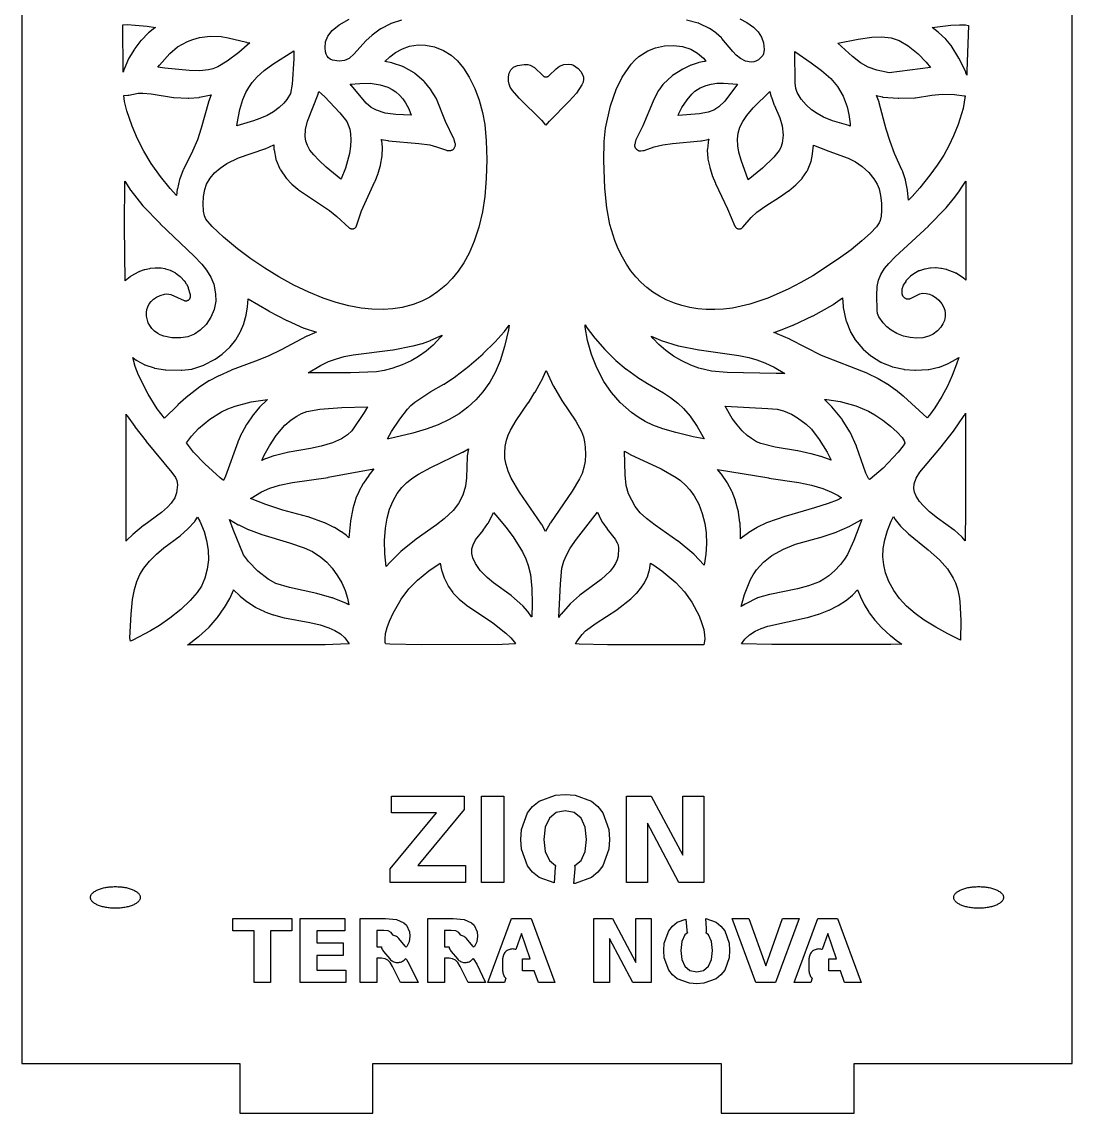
# Model space of a CAD drawing. Header units: millimetres. Extents: x 10 to 410, y 18 to 283.
# Drawn here: x 10 to 73.3, y 21 to 86.8 of the extents above; entities that cross this region are included whole.
import ezdxf

# ---------------------------------------------------------------- set-up
doc = ezdxf.new("R2010")
doc.units = ezdxf.units.MM
doc.layers.add('CUT', color=1, linetype='Continuous')

msp = doc.modelspace()

# ---------------------------------------------------------------- linework, layer by layer
at = {"layer": 'CUT'}
for points in [[(73.268, 144), (60.134, 144), (60.134, 147), (52.134, 147), (52.134, 144), (31.134, 144), (31.134, 147), (23.134, 147), (23.134, 144), (10, 144), (10, 24), (23.134, 24), (23.134, 21), (31.134, 21), (31.134, 24), (52.134, 24), (52.134, 21), (60.134, 21), (60.134, 24), (73.268, 24)], [(18.021, 86.398), (17.634, 86.096), (17.607, 86.072), (17.199, 85.659), (17.176, 85.633), (16.803, 85.146), (16.785, 85.12), (16.451, 84.567), (16.434, 84.534), (16.158, 83.898), (16.147, 83.869), (16.104, 83.728), (16.08, 86.568), (16.362, 86.588), (16.836, 86.566), (17.555, 86.488), (18.043, 86.413), (18.043, 86.413)], [(66.933, 83.784), (66.917, 83.535), (66.867, 83.689), (66.853, 83.724), (66.463, 84.543), (66.448, 84.57), (65.983, 85.324), (65.961, 85.355), (65.666, 85.713), (65.652, 85.73), (65.636, 85.744), (65.224, 86.113), (65.204, 86.129), (64.825, 86.408), (65.952, 86.548), (66.481, 86.586), (66.845, 86.573), (67.017, 86.534)], [(23.562, 85.52), (23.741, 85.491), (23.066, 84.911), (22.37, 84.393), (21.801, 84.052), (21.498, 83.933), (21.241, 83.864), (20.723, 83.807), (20.082, 83.823), (18.605, 83.96), (18.191, 84.029), (18.283, 84.154), (18.908, 84.852), (19.385, 85.254), (19.981, 85.581), (20.296, 85.699), (20.7, 85.805), (21.341, 85.886), (21.998, 85.867), (22.435, 85.796), (23.54, 85.525)], [(61.196, 85.835), (61.796, 85.853), (62.36, 85.786), (62.839, 85.631), (63.383, 85.312), (63.988, 84.826), (64.476, 84.334), (64.728, 84.009), (62.254, 83.68), (61.495, 83.845), (60.971, 84.027), (60.521, 84.292), (60.046, 84.673), (59.15, 85.472), (60.378, 85.723)], [(31.599, 78.097), (31.606, 78.126), (31.708, 78.679), (31.712, 78.72), (31.729, 79.155), (31.729, 79.179), (31.727, 79.203), (31.675, 79.588), (31.671, 79.613), (31.664, 79.638), (31.651, 79.677), (31.667, 79.673), (32.052, 79.602), (32.078, 79.598), (33.919, 79.43), (34.57, 79.339), (34.986, 79.235), (35.572, 79.02), (35.599, 79.011), (35.627, 79.006), (35.655, 79.003), (35.684, 79.003), (35.818, 79.01), (35.846, 79.013), (35.874, 79.019), (35.901, 79.028), (35.927, 79.039), (35.952, 79.053), (35.975, 79.069), (35.996, 79.088), (36.016, 79.108), (36.033, 79.131), (36.048, 79.155), (36.084, 79.22), (36.096, 79.244), (36.105, 79.268), (36.112, 79.294), (36.117, 79.32), (36.119, 79.346), (36.118, 79.372), (36.116, 79.398), (36.111, 79.424), (36.051, 79.658), (36.042, 79.687), (36.03, 79.714), (35.517, 80.747), (34.974, 82.112), (34.965, 82.133), (34.954, 82.153), (34.646, 82.665), (34.635, 82.683), (34.622, 82.699), (34.25, 83.15), (34.234, 83.168), (34.217, 83.184), (33.67, 83.652), (33.648, 83.669), (33.625, 83.684), (32.998, 84.038), (32.975, 84.049), (32.95, 84.059), (32.325, 84.272), (32.288, 84.282), (31.856, 84.366), (32.166, 84.64), (32.518, 84.907), (32.937, 85.14), (33.361, 85.291), (33.865, 85.371), (34.314, 85.357), (34.851, 85.244), (35.391, 85.032), (35.871, 84.741), (36.25, 84.405), (36.603, 83.975), (36.944, 83.431), (37.289, 82.74), (37.556, 82.043), (37.756, 81.304), (37.886, 80.567), (37.978, 79.587), (38.008, 78.463), (37.977, 77.315), (37.883, 76.243), (37.741, 75.32), (37.527, 74.393), (37.253, 73.542), (36.947, 72.827), (36.623, 72.23), (36.293, 71.738), (35.929, 71.291), (35.531, 70.891), (35.047, 70.484), (34.582, 70.168), (34.102, 69.921), (33.566, 69.722), (32.914, 69.55), (32.35, 69.458), (31.759, 69.419), (31.076, 69.436), (30.432, 69.507), (29.696, 69.644), (28.935, 69.845), (28.154, 70.106), (27.279, 70.462), (26.386, 70.89), (25.477, 71.389), (24.635, 71.907), (23.787, 72.484), (22.99, 73.082), (22.153, 73.782), (21.466, 74.423), (21.081, 74.87), (21.004, 75.063), (20.947, 75.358), (20.92, 75.792), (20.943, 76.244), (21.015, 76.655), (21.133, 76.979), (21.339, 77.329), (21.607, 77.652), (21.94, 77.949), (22.339, 78.218), (23.042, 78.562), (24.64, 79.107), (24.661, 79.115), (25.181, 79.34), (25.186, 79.1), (25.187, 79.076), (25.191, 79.051), (25.302, 78.486), (25.309, 78.457), (25.32, 78.429), (25.549, 77.897), (25.561, 77.872), (25.576, 77.848), (25.926, 77.346), (25.938, 77.329), (25.952, 77.314), (26.253, 76.994), (26.273, 76.975), (26.629, 76.666), (26.657, 76.645), (28.53, 75.386), (28.977, 75.028), (29.713, 74.354), (29.735, 74.336), (29.758, 74.321), (29.783, 74.307), (29.808, 74.297), (29.835, 74.289), (29.863, 74.283), (29.89, 74.281), (29.918, 74.281), (29.946, 74.284), (29.973, 74.29), (30, 74.298), (30.026, 74.309), (30.05, 74.322), (30.073, 74.338), (30.094, 74.357), (30.114, 74.377), (30.131, 74.399), (30.146, 74.422), (30.159, 74.447), (30.169, 74.473), (30.461, 75.366), (31.27, 77.132), (31.277, 77.149), (31.459, 77.627), (31.466, 77.647)], [(26.38, 85.014), (26.381, 84.536), (26.276, 83.009), (26.179, 82.45), (25.966, 82.074), (25.78, 81.852), (25.496, 81.588), (25.159, 81.343), (24.774, 81.12), (24.344, 80.925), (23.956, 80.786), (22.954, 80.49), (22.964, 80.63), (23.139, 81.476), (23.319, 82.083), (23.491, 82.491), (23.668, 82.809), (23.878, 83.107), (24.176, 83.442), (24.598, 83.823), (25.119, 84.212)], [(49.157, 83.487), (48.652, 83.031), (48.631, 83.01), (48.613, 82.987), (48.368, 82.647), (48.357, 82.63), (48.347, 82.612), (48.033, 82.004), (48.023, 81.982), (47.404, 80.491), (46.991, 79.653), (46.979, 79.625), (46.97, 79.595), (46.917, 79.373), (46.912, 79.346), (46.91, 79.319), (46.91, 79.292), (46.913, 79.265), (46.918, 79.238), (46.926, 79.213), (46.937, 79.188), (46.949, 79.164), (46.964, 79.141), (46.981, 79.12), (47.001, 79.101), (47.021, 79.084), (47.081, 79.039), (47.103, 79.024), (47.126, 79.011), (47.15, 79.001), (47.175, 78.993), (47.201, 78.987), (47.227, 78.983), (47.253, 78.982), (47.279, 78.984), (47.414, 78.999), (47.446, 79.004), (47.477, 79.013), (48.083, 79.226), (48.605, 79.347), (49.188, 79.428), (50.907, 79.595), (50.932, 79.598), (51.334, 79.673), (51.361, 79.68), (51.38, 79.686), (51.339, 79.523), (51.334, 79.503), (51.332, 79.482), (51.292, 79.079), (51.291, 79.055), (51.291, 79.032), (51.326, 78.524), (51.331, 78.486), (51.433, 78), (51.44, 77.974), (51.579, 77.527), (51.586, 77.507), (51.774, 77.031), (51.781, 77.013), (52.507, 75.487), (52.956, 74.449), (52.967, 74.425), (52.982, 74.402), (52.998, 74.381), (53.016, 74.361), (53.037, 74.343), (53.058, 74.327), (53.082, 74.313), (53.106, 74.301), (53.132, 74.292), (53.158, 74.286), (53.185, 74.282), (53.212, 74.28), (53.239, 74.282), (53.266, 74.286), (53.292, 74.292), (53.318, 74.301), (53.342, 74.312), (53.365, 74.326), (53.387, 74.342), (53.408, 74.36), (53.426, 74.38), (53.928, 74.972), (54.276, 75.287), (54.808, 75.68), (55.633, 76.193), (55.644, 76.2), (56.175, 76.567), (56.194, 76.581), (56.621, 76.933), (56.646, 76.955), (56.98, 77.303), (56.995, 77.321), (57.008, 77.339), (57.289, 77.749), (57.304, 77.774), (57.317, 77.801), (57.522, 78.3), (57.531, 78.324), (57.537, 78.348), (57.63, 78.781), (57.634, 78.811), (57.689, 79.332), (58.608, 78.961), (58.619, 78.957), (59.77, 78.545), (60.207, 78.33), (60.627, 78.037), (61.011, 77.685), (61.328, 77.302), (61.526, 76.973), (61.633, 76.701), (61.728, 76.296), (61.78, 75.842), (61.788, 75.388), (61.76, 75.052), (61.704, 74.785), (61.642, 74.639), (61.483, 74.414), (61.118, 74.022), (60.6, 73.553), (59.948, 73.027), (59.199, 72.476), (57.644, 71.456), (56.929, 71.043), (56.159, 70.642), (54.941, 70.106), (53.851, 69.743), (52.801, 69.515), (52.263, 69.449), (51.734, 69.42), (51.217, 69.427), (50.715, 69.469), (50.228, 69.546), (49.758, 69.657), (49.307, 69.801), (48.811, 70.007), (48.401, 70.221), (48.011, 70.467), (47.643, 70.745), (47.299, 71.053), (46.978, 71.392), (46.682, 71.762), (46.413, 72.161), (46.179, 72.575), (45.926, 73.084), (45.715, 73.592), (45.423, 74.55), (45.238, 75.557), (45.124, 76.738), (45.063, 78.408), (45.072, 79.553), (45.16, 80.343), (45.468, 81.707), (45.792, 82.679), (46.165, 83.432), (46.704, 84.217), (46.923, 84.453), (47.161, 84.661), (47.707, 85.005), (48.168, 85.192), (48.714, 85.315), (49.261, 85.341), (49.794, 85.27), (50.295, 85.103), (50.697, 84.874), (51.053, 84.567), (51.2, 84.381), (51.15, 84.378), (51.116, 84.373), (50.784, 84.307), (50.748, 84.297), (50.319, 84.15), (50.29, 84.138), (49.849, 83.929), (49.819, 83.912), (49.195, 83.515), (49.175, 83.502)], [(58.296, 81.02), (57.906, 81.227), (57.571, 81.454), (57.236, 81.753), (56.953, 82.095), (56.696, 82.507), (56.618, 82.735), (56.577, 83.077), (56.562, 84.973), (57.556, 84.297), (58.177, 83.835), (58.724, 83.344), (59.14, 82.856), (59.476, 82.284), (59.712, 81.635), (59.818, 81.169), (59.9, 80.618), (59.903, 80.481), (59.806, 80.503), (58.832, 80.802)], [(41.572, 80.541), (41.337, 80.809), (41.324, 80.823), (39.967, 82.162), (39.549, 82.628), (39.421, 82.828), (39.354, 83), (39.324, 83.189), (39.319, 83.44), (39.355, 83.661), (39.459, 83.875), (39.618, 84.031), (39.848, 84.137), (40.254, 84.192), (40.476, 84.181), (40.624, 84.147), (40.874, 83.997), (41.374, 83.519), (41.394, 83.502), (41.416, 83.486), (41.439, 83.473), (41.464, 83.462), (41.489, 83.453), (41.515, 83.447), (41.541, 83.443), (41.568, 83.442), (41.595, 83.443), (41.621, 83.447), (41.647, 83.453), (41.673, 83.462), (41.697, 83.473), (41.72, 83.487), (41.742, 83.503), (41.762, 83.52), (42.191, 83.935), (42.39, 84.078), (42.647, 84.184), (42.904, 84.214), (43.101, 84.186), (43.228, 84.14), (43.513, 83.943), (43.675, 83.756), (43.78, 83.583), (43.83, 83.423), (43.837, 83.306), (43.803, 83.122), (43.738, 82.964), (43.404, 82.466), (42.976, 81.987), (41.76, 80.761), (41.745, 80.745)], [(33.309, 81.512), (33.459, 81.138), (32.52, 81.167), (31.881, 81.264), (31.361, 81.43), (31.048, 81.597), (30.734, 81.848), (29.851, 82.917), (29.842, 82.928), (29.772, 83.004), (30.354, 83.052), (30.979, 83.055), (31.588, 82.971), (32.052, 82.819), (32.302, 82.691), (32.534, 82.533), (32.746, 82.344), (32.94, 82.123), (33.117, 81.868)], [(50.826, 81.209), (49.536, 81.122), (49.56, 81.19), (49.765, 81.591), (50.075, 82.065), (50.35, 82.402), (50.548, 82.585), (50.862, 82.779), (51.214, 82.928), (51.523, 83.009), (51.868, 83.054), (52.256, 83.064), (53.113, 82.997), (52.337, 81.987), (51.991, 81.646), (51.689, 81.442), (51.333, 81.31)], [(19.371, 76.699), (19.365, 76.666), (19.321, 76.286), (18.94, 76.711), (18.348, 77.441), (17.789, 78.229), (17.344, 78.96), (16.962, 79.705), (16.638, 80.469), (16.329, 81.386), (16.194, 81.967), (16.154, 82.323), (16.156, 82.323), (16.387, 82.33), (16.412, 82.332), (16.437, 82.336), (17.016, 82.459), (17.297, 82.468), (17.786, 82.416), (19.131, 82.203), (19.158, 82.2), (20.012, 82.151), (20.053, 82.151), (20.677, 82.208), (20.706, 82.212), (21.409, 82.35), (21.248, 81.944), (21.239, 81.915), (20.809, 80.345), (20.574, 79.651), (20.284, 78.962), (19.738, 77.861), (19.728, 77.838), (19.517, 77.297), (19.505, 77.26)], [(29.206, 77.281), (28.339, 78.005), (27.886, 78.418), (27.583, 78.736), (27.355, 79.029), (27.198, 79.304), (27.102, 79.573), (27.061, 79.849), (27.087, 80.276), (27.212, 80.78), (27.841, 82.401), (27.848, 82.422), (27.888, 82.553), (28.229, 82.25), (29.157, 81.28), (29.567, 80.749), (29.665, 80.547), (29.748, 80.293), (29.802, 80.018), (29.827, 79.653), (29.806, 79.257), (29.74, 78.832), (29.488, 77.951), (29.237, 77.304), (29.221, 77.272)], [(53.324, 78.425), (53.194, 78.914), (53.132, 79.288), (53.114, 79.687), (53.156, 80.054), (53.259, 80.406), (53.428, 80.759), (53.67, 81.124), (54.044, 81.57), (55.056, 82.556), (55.057, 82.549), (55.143, 82.234), (55.151, 82.21), (55.326, 81.738), (55.333, 81.721), (55.667, 80.968), (55.806, 80.497), (55.863, 79.922), (55.8, 79.453), (55.711, 79.187), (55.616, 78.996), (55.302, 78.603), (54.62, 77.949), (53.75, 77.238)], [(66.765, 82.298), (66.793, 82.295), (66.82, 82.295), (66.698, 81.545), (66.393, 80.563), (66.122, 79.886), (65.842, 79.297), (65.528, 78.727), (65.139, 78.113), (64.703, 77.515), (64.087, 76.755), (63.628, 76.233), (63.408, 76.007), (63.356, 76.595), (63.352, 76.625), (63.235, 77.209), (63.225, 77.245), (63.04, 77.783), (63.031, 77.806), (62.576, 78.824), (62.297, 79.555), (62.063, 80.291), (61.648, 81.876), (61.637, 81.909), (61.473, 82.319), (61.817, 82.235), (61.838, 82.231), (61.86, 82.228), (62.793, 82.151), (62.824, 82.15), (63.8, 82.176), (63.839, 82.18), (64.824, 82.346), (65.438, 82.397), (66.19, 82.388)], [(17.402, 71.82), (17.369, 71.811), (17.084, 71.71), (17.063, 71.701), (17.043, 71.691), (16.566, 71.429), (16.545, 71.416), (16.526, 71.401), (16.218, 71.154), (16.184, 74.428), (16.206, 77.154), (16.539, 76.62), (16.558, 76.593), (17.295, 75.676), (17.311, 75.657), (18.326, 74.598), (18.334, 74.589), (20.373, 72.64), (20.834, 72.15), (21.128, 71.788), (21.389, 71.38), (21.562, 70.951), (21.672, 70.37), (21.677, 69.931), (21.579, 69.432), (21.382, 68.957), (21.1, 68.53), (20.747, 68.174), (20.398, 67.941), (20.003, 67.787), (19.584, 67.72), (19.044, 67.724), (18.549, 67.815), (18.336, 67.895), (18.188, 67.98), (17.992, 68.126), (17.832, 68.286), (17.705, 68.457), (17.614, 68.627), (17.509, 69.016), (17.506, 69.242), (17.536, 69.419), (17.594, 69.593), (17.68, 69.757), (17.796, 69.909), (17.941, 70.046), (18.117, 70.166), (18.328, 70.266), (18.603, 70.355), (18.726, 70.373), (18.976, 70.322), (19.77, 69.972), (19.796, 69.963), (19.822, 69.955), (19.849, 69.951), (19.877, 69.949), (19.904, 69.949), (19.931, 69.953), (19.958, 69.959), (19.984, 69.968), (20.009, 69.979), (20.033, 69.992), (20.055, 70.008), (20.076, 70.026), (20.095, 70.046), (20.112, 70.067), (20.127, 70.09), (20.139, 70.115), (20.149, 70.14), (20.156, 70.167), (20.161, 70.194), (20.163, 70.221), (20.162, 70.249), (20.159, 70.276), (20.153, 70.303), (20.048, 70.686), (20.041, 70.708), (20.033, 70.728), (19.951, 70.909), (19.941, 70.93), (19.928, 70.95), (19.812, 71.123), (19.798, 71.142), (19.783, 71.159), (19.581, 71.371), (19.565, 71.387), (19.547, 71.402), (19.305, 71.584), (19.286, 71.597), (19.267, 71.608), (18.996, 71.751), (18.974, 71.761), (18.952, 71.769), (18.664, 71.863), (18.642, 71.869), (18.619, 71.873), (18.397, 71.907), (18.363, 71.91), (18.061, 71.919), (18.026, 71.918), (17.728, 71.89), (17.694, 71.885)], [(66.499, 76.597), (66.511, 76.615), (66.855, 77.158), (66.857, 71.196), (66.765, 71.284), (66.746, 71.3), (66.725, 71.315), (66.274, 71.608), (66.249, 71.623), (66.222, 71.635), (65.732, 71.824), (65.71, 71.832), (65.687, 71.837), (65.395, 71.897), (65.362, 71.902), (65.066, 71.926), (65.031, 71.926), (64.734, 71.913), (64.699, 71.91), (64.405, 71.859), (64.37, 71.851), (64.081, 71.762), (64.061, 71.755), (64.041, 71.746), (63.831, 71.644), (63.809, 71.632), (63.788, 71.618), (63.528, 71.428), (63.508, 71.412), (63.49, 71.395), (63.274, 71.168), (63.255, 71.146), (63.239, 71.122), (63.091, 70.885), (63.079, 70.863), (63.069, 70.841), (63.061, 70.818), (63.01, 70.648), (63.004, 70.622), (63, 70.596), (62.999, 70.569), (63, 70.542), (63.016, 70.37), (63.019, 70.343), (63.026, 70.316), (63.035, 70.29), (63.047, 70.266), (63.061, 70.242), (63.077, 70.22), (63.096, 70.199), (63.116, 70.18), (63.178, 70.129), (63.2, 70.113), (63.223, 70.099), (63.248, 70.087), (63.274, 70.077), (63.301, 70.071), (63.328, 70.066), (63.356, 70.065), (63.404, 70.065), (63.431, 70.066), (63.456, 70.07), (63.482, 70.076), (63.507, 70.084), (63.531, 70.095), (64.092, 70.377), (64.249, 70.408), (64.481, 70.398), (64.666, 70.351), (64.852, 70.27), (65.081, 70.123), (65.24, 69.981), (65.415, 69.768), (65.519, 69.586), (65.59, 69.395), (65.626, 69.199), (65.621, 69), (65.571, 68.771), (65.484, 68.553), (65.365, 68.361), (65.16, 68.14), (64.892, 67.947), (64.625, 67.817), (64.276, 67.726), (63.897, 67.698), (63.5, 67.732), (63.101, 67.827), (62.716, 67.977), (62.359, 68.181), (62.099, 68.384), (61.875, 68.618), (61.614, 68.992), (61.543, 69.181), (61.512, 69.379), (61.494, 70.267), (61.524, 70.804), (61.598, 71.188), (61.736, 71.534), (61.967, 71.895), (62.216, 72.196), (62.613, 72.607), (64.604, 74.456), (64.615, 74.466), (65.659, 75.541), (65.672, 75.556), (66.107, 76.073), (66.118, 76.086)], [(22.513, 67.135), (22.528, 67.15), (22.542, 67.166), (22.889, 67.604), (22.911, 67.638), (23.157, 68.061), (23.173, 68.095), (23.363, 68.554), (23.375, 68.588), (23.508, 69.082), (23.515, 69.113), (23.584, 69.563), (23.586, 69.581), (23.629, 70.077), (24.869, 69.34), (24.881, 69.333), (25.963, 68.763), (25.98, 68.756), (26.99, 68.305), (27.014, 68.296), (27.741, 68.051), (27.677, 68.032), (27.65, 68.022), (27.183, 67.824), (27.16, 67.813), (25.621, 66.995), (24.829, 66.619), (24.074, 66.306), (22.613, 65.76), (22.598, 65.753), (21.887, 65.438), (21.873, 65.431), (21.291, 65.134), (21.264, 65.118), (20.64, 64.704), (20.621, 64.69), (19.897, 64.118), (19.884, 64.108), (19.4, 63.677), (19.39, 63.667), (18.588, 62.879), (18.148, 63.435), (17.608, 64.322), (17.037, 65.478), (16.832, 65.992), (16.686, 66.532), (16.89, 66.378), (16.907, 66.365), (16.925, 66.354), (17.374, 66.111), (17.395, 66.101), (17.417, 66.092), (17.971, 65.902), (17.993, 65.895), (18.016, 65.891), (18.633, 65.788), (18.673, 65.785), (19.592, 65.767), (19.629, 65.769), (20.247, 65.839), (20.277, 65.844), (20.306, 65.852), (20.954, 66.073), (20.991, 66.089), (21.615, 66.41), (21.648, 66.429), (22.068, 66.724), (22.097, 66.748)], [(59.472, 69.552), (59.644, 68.787), (59.655, 68.748), (59.91, 68.084), (59.919, 68.064), (59.929, 68.044), (60.17, 67.629), (60.184, 67.608), (60.2, 67.588), (60.652, 67.059), (60.666, 67.043), (60.682, 67.029), (61.139, 66.636), (61.156, 66.623), (61.175, 66.611), (61.745, 66.259), (61.765, 66.248), (61.786, 66.238), (62.409, 65.985), (62.43, 65.977), (62.452, 65.971), (63.12, 65.821), (63.141, 65.817), (63.162, 65.815), (63.788, 65.77), (63.823, 65.769), (64.601, 65.812), (64.623, 65.814), (64.644, 65.818), (65.235, 65.943), (65.258, 65.949), (65.28, 65.956), (65.759, 66.145), (65.795, 66.162), (66.272, 66.434), (66.292, 66.446), (66.432, 66.543), (66.309, 66.137), (66.043, 65.446), (65.749, 64.804), (65.418, 64.184), (64.996, 63.501), (64.682, 63.065), (64.524, 62.895), (63.099, 64.194), (63.086, 64.205), (62.617, 64.583), (62.603, 64.594), (62.14, 64.921), (62.122, 64.933), (61.583, 65.255), (61.563, 65.266), (60.973, 65.558), (60.951, 65.567), (58.162, 66.663), (56.281, 67.625), (56.265, 67.632), (55.495, 67.969), (55.479, 67.975), (55.298, 68.041), (55.69, 68.176), (55.701, 68.18), (56.449, 68.475), (56.465, 68.482), (57.653, 69.036), (57.673, 69.046), (58.845, 69.708), (58.867, 69.721), (59.443, 70.119), (59.465, 69.602), (59.467, 69.577)], [(34.356, 62.206), (33.561, 61.968), (32.116, 61.639), (32.03, 61.625), (32.274, 62.067), (32.77, 62.816), (33.225, 63.41), (33.432, 63.634), (33.682, 63.843), (34.641, 64.48), (35.426, 64.924), (35.444, 64.935), (36.129, 65.393), (36.144, 65.404), (36.932, 66.012), (36.945, 66.023), (37.785, 66.756), (37.797, 66.767), (38.501, 67.459), (38.514, 67.472), (39.051, 68.077), (39.065, 68.095), (39.35, 68.473), (39.312, 68.21), (39.079, 67.197), (38.81, 66.34), (38.506, 65.633), (38.181, 65.044), (37.77, 64.455), (37.345, 63.973), (36.868, 63.536), (36.334, 63.143), (35.739, 62.792), (35.081, 62.48)], [(45.519, 64.415), (45.054, 65.095), (44.626, 65.911), (44.309, 66.717), (44.074, 67.562), (43.937, 68.357), (43.925, 68.495), (43.99, 68.399), (43.998, 68.388), (44.519, 67.701), (44.531, 67.686), (45.125, 67.006), (45.14, 66.99), (45.77, 66.372), (45.786, 66.357), (46.404, 65.838), (46.419, 65.826), (47.083, 65.345), (47.097, 65.335), (47.68, 64.966), (47.691, 64.959), (48.656, 64.408), (49.081, 64.128), (49.512, 63.787), (49.85, 63.465), (50.252, 62.994), (50.677, 62.376), (51.099, 61.625), (50.437, 61.759), (49.395, 62.008), (48.615, 62.231), (48.011, 62.463), (47.548, 62.683), (47.126, 62.93), (46.725, 63.217), (46.044, 63.818)], [(34.776, 67.282), (34.356, 66.916), (33.894, 66.591), (33.454, 66.341), (32.901, 66.089), (32.294, 65.872), (31.817, 65.742), (31.365, 65.671), (29.804, 65.609), (27.245, 65.619), (27.995, 66.059), (28.468, 66.283), (28.957, 66.461), (29.426, 66.587), (29.963, 66.692), (32.352, 67), (32.368, 67.002), (33.555, 67.226), (33.578, 67.231), (34.108, 67.378), (34.127, 67.384), (34.621, 67.559), (34.644, 67.568), (35.31, 67.87), (35.239, 67.778)], [(50.787, 65.899), (50.297, 66.076), (49.758, 66.324), (49.252, 66.617), (48.785, 66.95), (48.361, 67.32), (48.032, 67.671), (47.917, 67.82), (48.472, 67.568), (48.504, 67.556), (49.528, 67.239), (49.556, 67.232), (50.775, 66.99), (50.792, 66.987), (53.188, 66.66), (53.795, 66.532), (54.266, 66.399), (54.764, 66.216), (55.308, 65.959), (55.953, 65.569), (55.431, 65.564), (52.488, 65.638), (51.546, 65.71)], [(43.744, 59.546), (43.594, 59.217), (43.145, 58.472), (41.836, 56.567), (41.824, 56.547), (41.536, 56.045), (41.315, 56.467), (41.298, 56.495), (39.977, 58.426), (39.479, 59.272), (39.291, 59.693), (39.166, 60.081), (39.1, 60.444), (39.086, 60.796), (39.122, 61.174), (39.195, 61.546), (39.292, 61.845), (39.434, 62.158), (39.77, 62.727), (40.508, 63.796), (40.515, 63.806), (40.911, 64.437), (40.919, 64.45), (41.286, 65.111), (41.295, 65.129), (41.579, 65.74), (42.014, 64.824), (42.025, 64.803), (42.525, 63.948), (42.534, 63.933), (43.374, 62.689), (43.709, 62.069), (43.827, 61.755), (43.901, 61.447), (43.94, 61.124), (43.949, 60.693), (43.924, 60.278), (43.86, 59.909)], [(24.316, 63.539), (23.945, 63.096), (23.928, 63.074), (23.55, 62.519), (23.537, 62.497), (23.243, 61.964), (23.233, 61.944), (23.014, 61.454), (23.005, 61.433), (22.276, 59.378), (22.151, 59.13), (21.938, 59.288), (21.02, 60.118), (20.343, 60.831), (19.913, 61.383), (20.21, 61.803), (20.647, 62.256), (21.329, 62.816), (22.032, 63.263), (22.401, 63.435), (22.841, 63.597), (23.813, 63.861), (24.653, 63.99), (24.788, 63.993), (24.751, 63.962), (24.733, 63.947), (24.335, 63.56)], [(63.023, 61.71), (63.147, 61.519), (63.193, 61.396), (63.186, 61.366), (63.095, 61.217), (62.787, 60.825), (61.875, 59.87), (61.106, 59.203), (61.059, 59.175), (60.996, 59.242), (60.836, 59.557), (60.282, 61.162), (60.273, 61.185), (59.897, 62.025), (59.88, 62.057), (59.422, 62.804), (59.399, 62.837), (58.801, 63.557), (58.78, 63.58), (58.345, 63.997), (58.484, 63.996), (59.299, 63.876), (60.239, 63.619), (60.998, 63.303), (61.378, 63.084), (61.861, 62.754), (62.33, 62.387), (62.734, 62.024)], [(29.621, 61.866), (29.261, 61.631), (28.723, 61.393), (28.036, 61.187), (27.393, 61.048), (26.097, 60.826), (26.079, 60.822), (25.197, 60.609), (25.171, 60.602), (24.683, 60.433), (24.658, 60.423), (24.454, 60.33), (24.604, 60.651), (24.923, 61.219), (25.328, 61.834), (25.839, 62.449), (26.222, 62.776), (26.559, 63.007), (26.854, 63.157), (27.177, 63.273), (27.95, 63.425), (29.27, 63.523), (30.818, 63.562), (30.615, 63.222), (29.872, 62.117)], [(58.502, 60.834), (58.745, 60.351), (58.144, 60.562), (58.126, 60.568), (57.547, 60.727), (57.532, 60.731), (56.741, 60.901), (56.73, 60.903), (55.386, 61.136), (54.52, 61.35), (54.25, 61.461), (53.944, 61.643), (53.691, 61.836), (53.386, 62.123), (53.088, 62.466), (52.797, 62.862), (52.356, 63.591), (54.941, 63.469), (55.491, 63.411), (55.885, 63.322), (56.355, 63.118), (56.727, 62.901), (57.249, 62.517), (57.575, 62.206), (58.031, 61.594)], [(63.873, 59.256), (64.096, 59.63), (65.292, 61.04), (65.3, 61.049), (66.111, 62.09), (66.121, 62.103), (66.772, 63.045), (66.784, 63.064), (66.852, 63.181), (66.852, 57.357), (66.832, 55.487), (66.649, 55.7), (66.621, 55.727), (66.174, 56.121), (66.152, 56.138), (65.156, 56.855), (64.678, 57.234), (64.303, 57.587), (64.063, 57.865), (63.868, 58.172), (63.774, 58.412), (63.736, 58.641), (63.757, 58.915)], [(17.489, 61.475), (19.041, 59.601), (19.251, 59.308), (19.346, 59.119), (19.372, 58.862), (19.326, 58.385), (19.21, 58.073), (18.995, 57.749), (18.774, 57.508), (18.415, 57.19), (17.351, 56.412), (17.338, 56.403), (16.687, 55.868), (16.671, 55.853), (16.331, 55.526), (16.311, 55.505), (16.278, 55.465), (16.28, 63.116), (16.33, 63.035), (16.34, 63.021), (16.797, 62.371), (16.805, 62.361), (17.483, 61.482)], [(32.186, 54.209), (31.955, 53.947), (31.869, 54.711), (31.848, 55.511), (31.897, 56.246), (31.997, 56.849), (32.152, 57.397), (32.358, 57.891), (32.616, 58.332), (32.898, 58.695), (33.176, 58.982), (33.5, 59.249), (33.892, 59.511), (34.63, 59.911), (36.541, 60.822), (36.559, 60.831), (36.896, 61.022), (36.83, 60.61), (36.826, 60.575), (36.781, 59.282), (36.725, 58.783), (36.572, 58.234), (36.313, 57.737), (35.972, 57.306), (35.446, 56.812), (34.979, 56.451), (33.758, 55.592), (33.744, 55.582), (32.833, 54.849), (32.812, 54.83), (32.199, 54.224)], [(46.648, 60.697), (48.511, 59.82), (49.41, 59.305), (49.679, 59.115), (49.995, 58.829), (50.238, 58.555), (50.492, 58.2), (50.77, 57.691), (50.986, 57.135), (51.138, 56.535), (51.216, 55.975), (51.239, 55.315), (51.196, 54.687), (51.102, 54.014), (51.094, 54.026), (51.08, 54.042), (50.496, 54.664), (50.47, 54.689), (49.54, 55.457), (49.522, 55.47), (48.153, 56.426), (47.619, 56.831), (47.248, 57.176), (46.945, 57.562), (46.546, 58.314), (46.397, 58.817), (46.337, 59.468), (46.303, 60.892), (46.629, 60.707)], [(28.25, 56.563), (28.225, 56.573), (27.254, 56.93), (27.229, 56.938), (25.713, 57.341), (24.688, 57.672), (23.776, 58.037), (23.811, 58.063), (24.444, 58.43), (24.935, 58.652), (25.52, 58.839), (26.306, 59.005), (28.448, 59.312), (28.459, 59.314), (31.202, 59.826), (30.904, 59.443), (30.893, 59.427), (30.582, 58.962), (30.57, 58.942), (30.304, 58.463), (30.293, 58.44), (30.128, 58.063), (30.116, 58.028), (29.944, 57.434), (29.938, 57.411), (29.796, 56.697), (29.792, 56.67), (29.692, 55.674), (29.574, 55.783), (29.552, 55.802), (29.263, 56.02), (29.239, 56.036), (28.828, 56.283), (28.805, 56.296)], [(52.126, 59.529), (51.905, 59.781), (54.994, 59.273), (54.998, 59.272), (56.804, 59), (57.576, 58.839), (58.258, 58.636), (58.78, 58.424), (59.166, 58.216), (59.381, 58.073), (59.112, 57.941), (58.572, 57.734), (57.748, 57.47), (56.034, 56.981), (56.018, 56.976), (54.856, 56.568), (54.824, 56.554), (54.318, 56.302), (54.298, 56.291), (53.787, 55.982), (53.769, 55.97), (53.469, 55.754), (53.453, 55.742), (53.298, 55.612), (53.296, 55.98), (53.295, 55.996), (53.261, 56.561), (53.258, 56.585), (53.167, 57.2), (53.161, 57.228), (52.995, 57.877), (52.986, 57.907), (52.782, 58.443), (52.769, 58.472), (52.513, 58.967), (52.495, 58.998), (52.146, 59.503)], [(42.647, 54.252), (42.805, 54.624), (43.037, 55.036), (43.411, 55.585), (44.671, 57.211), (44.769, 56.993), (44.779, 56.973), (44.983, 56.601), (44.998, 56.578), (45.254, 56.203), (45.265, 56.188), (45.743, 55.583), (45.866, 55.374), (45.912, 55.247), (45.943, 55.046), (45.916, 54.562), (45.859, 54.343), (45.764, 54.122), (45.626, 53.897), (45.444, 53.668), (44.899, 53.154), (43.605, 52.205), (43.586, 52.19), (43.048, 51.719), (43.022, 51.693), (42.48, 51.074), (42.456, 51.041), (42.348, 50.874), (42.438, 52.896), (42.535, 53.832)], [(20.716, 56.673), (20.975, 56.049), (21.131, 55.51), (21.228, 54.916), (21.241, 54.34), (21.172, 53.779), (21.02, 53.231), (20.818, 52.762), (20.57, 52.374), (20.139, 51.884), (19.572, 51.352), (18.92, 50.824), (18.3, 50.388), (17.752, 50.055), (16.693, 49.498), (16.537, 49.436), (16.512, 49.637), (16.578, 51.061), (16.669, 51.949), (16.786, 52.56), (16.928, 53.032), (17.113, 53.454), (17.347, 53.842), (17.681, 54.261), (18.102, 54.676), (18.56, 55.057), (19.534, 55.793), (19.549, 55.805), (19.982, 56.181), (20.006, 56.205), (20.413, 56.656), (20.426, 56.673), (20.439, 56.69), (20.587, 56.915)], [(27.762, 52.316), (26.117, 52.673), (25.304, 52.923), (24.846, 53.174), (24.224, 53.665), (23.662, 54.232), (23.359, 54.65), (22.72, 56.178), (22.505, 56.765), (23.04, 56.453), (23.062, 56.442), (23.626, 56.175), (23.648, 56.166), (24.448, 55.871), (24.465, 55.865), (26.132, 55.37), (27.004, 55.071), (27.512, 54.842), (28.007, 54.507), (28.363, 54.192), (28.69, 53.833), (29.022, 53.376), (29.267, 52.948), (29.467, 52.498), (29.615, 52.035), (29.695, 51.621), (29.589, 51.684), (29.57, 51.695), (29.55, 51.704), (28.706, 52.047), (28.677, 52.056), (27.779, 52.312)], [(39.494, 52.174), (39.471, 52.193), (38.412, 52.951), (38.02, 53.272), (37.607, 53.698), (37.32, 54.113), (37.17, 54.457), (37.113, 54.733), (37.116, 54.998), (37.178, 55.252), (37.335, 55.554), (37.783, 56.113), (37.795, 56.13), (38.071, 56.533), (38.085, 56.556), (38.336, 57.01), (38.352, 57.044), (38.409, 57.19), (38.681, 56.89), (39.158, 56.317), (39.601, 55.721), (40.151, 54.822), (40.352, 54.402), (40.507, 54.003), (40.647, 53.452), (40.719, 52.607), (40.734, 51.691), (40.714, 50.903), (40.71, 50.91), (40.483, 51.22), (40.467, 51.241), (40.2, 51.543), (40.176, 51.567)], [(53.9, 53.149), (54.053, 53.44), (54.251, 53.736), (54.669, 54.198), (55.186, 54.605), (55.877, 54.992), (56.609, 55.283), (58.071, 55.684), (58.087, 55.689), (58.922, 55.97), (58.943, 55.978), (59.876, 56.379), (59.898, 56.389), (60.605, 56.767), (60.12, 55.499), (59.734, 54.672), (59.552, 54.379), (59.305, 54.063), (58.946, 53.682), (58.607, 53.381), (58.308, 53.17), (58.044, 53.023), (57.388, 52.766), (56.721, 52.591), (55.063, 52.249), (55.045, 52.245), (54.322, 52.044), (54.297, 52.036), (54.274, 52.026), (53.602, 51.698), (53.57, 51.679), (53.337, 51.524), (53.539, 52.261)], [(62.577, 56.819), (62.59, 56.798), (62.604, 56.778), (62.93, 56.375), (62.953, 56.351), (63.388, 55.928), (63.408, 55.911), (64.6, 54.949), (65.272, 54.339), (65.75, 53.803), (66.108, 53.239), (66.233, 52.957), (66.355, 52.592), (66.467, 52.125), (66.51, 51.821), (66.567, 50.677), (66.536, 49.51), (65.776, 49.883), (65.051, 50.275), (64.349, 50.711), (63.807, 51.105), (63.294, 51.552), (62.868, 52.013), (62.52, 52.494), (62.231, 53.026), (62.025, 53.565), (61.914, 54.044), (61.869, 54.532), (61.89, 55.034), (61.979, 55.555), (62.136, 56.099), (62.365, 56.671), (62.501, 56.955)], [(38.375, 50.542), (39.154, 49.931), (39.459, 49.639), (39.674, 49.385), (39.738, 49.278), (38.933, 49.236), (34.071, 49.216), (32.176, 49.254), (31.924, 49.29), (31.908, 49.3), (31.888, 49.361), (31.876, 49.591), (31.915, 49.896), (32.005, 50.256), (32.144, 50.651), (32.358, 51.134), (32.84, 51.971), (33.315, 52.597), (33.825, 53.107), (34.516, 53.678), (35.189, 54.141), (35.289, 53.709), (35.296, 53.684), (35.44, 53.248), (35.455, 53.21), (35.678, 52.766), (35.69, 52.746), (35.702, 52.727), (35.963, 52.368), (35.988, 52.338), (36.323, 51.992), (36.346, 51.97), (36.768, 51.622), (36.79, 51.605)], [(51.071, 49.214), (45.271, 49.223), (43.572, 49.256), (43.346, 49.272), (43.434, 49.411), (43.752, 49.834), (43.959, 50.062), (44.589, 50.525), (45.836, 51.328), (45.856, 51.343), (46.681, 51.983), (46.707, 52.005), (47.027, 52.323), (47.045, 52.342), (47.267, 52.607), (47.285, 52.631), (47.499, 52.952), (47.519, 52.988), (47.699, 53.369), (47.707, 53.388), (47.714, 53.407), (47.798, 53.686), (47.807, 53.726), (47.869, 54.134), (48.078, 54.012), (48.55, 53.68), (49.398, 52.978), (49.923, 52.418), (50.368, 51.787), (50.794, 50.971), (50.969, 50.51), (51.072, 50.136), (51.126, 49.796), (51.133, 49.554), (51.106, 49.345)], [(23.138, 52.168), (23.156, 52.151), (23.583, 51.804), (23.609, 51.785), (24.073, 51.49), (24.101, 51.474), (24.613, 51.225), (24.639, 51.214), (25.136, 51.03), (25.158, 51.023), (25.793, 50.847), (25.817, 50.841), (27.34, 50.562), (27.964, 50.419), (28.483, 50.251), (28.846, 50.089), (29.188, 49.875), (29.45, 49.637), (29.716, 49.281), (29.655, 49.274), (28.262, 49.229), (19.981, 49.216), (19.993, 49.224), (20.641, 49.714), (20.658, 49.727), (21.267, 50.268), (21.293, 50.294), (21.773, 50.849), (21.79, 50.871), (22.191, 51.44), (22.203, 51.46), (22.528, 52.017), (22.544, 52.048), (22.742, 52.514), (22.751, 52.536), (22.753, 52.543)], [(57.994, 51.067), (58.014, 51.075), (58.603, 51.3), (58.627, 51.311), (59.142, 51.567), (59.171, 51.584), (59.669, 51.912), (59.698, 51.933), (60.032, 52.22), (60.05, 52.238), (60.344, 52.539), (60.517, 52.111), (60.525, 52.094), (60.731, 51.667), (60.744, 51.644), (61.025, 51.179), (61.041, 51.155), (61.375, 50.712), (61.392, 50.692), (61.781, 50.266), (61.8, 50.248), (62.308, 49.786), (62.325, 49.773), (62.775, 49.423), (62.786, 49.414), (63.008, 49.259), (62.339, 49.236), (55.172, 49.23), (53.34, 49.27), (53.558, 49.564), (53.835, 49.826), (54.174, 50.044), (54.544, 50.209), (54.944, 50.34), (57.307, 50.865), (57.325, 50.87)], [(40.764, 35.518), (40.452, 35.911), (40.096, 36.901), (40.051, 37.498), (40.096, 38.097), (40.452, 39.089), (40.764, 39.482), (41.154, 39.796), (42.136, 40.155), (42.728, 40.2), (43.322, 40.155), (44.305, 39.796), (44.694, 39.482), (45.005, 39.089), (45.361, 38.097), (45.406, 37.498), (45.361, 36.901), (45.005, 35.911), (44.694, 35.518), (44.305, 35.204), (43.322, 34.845), (43.259, 34.84), (43.327, 35.727), (43.328, 35.786), (43.324, 35.845), (43.314, 35.903), (43.311, 35.915), (43.683, 36.226), (43.937, 36.771), (44.021, 37.498), (43.937, 38.229), (43.683, 38.774), (43.276, 39.114), (42.728, 39.227), (42.184, 39.114), (41.777, 38.774), (41.523, 38.229), (41.439, 37.498), (41.523, 36.771), (41.777, 36.226), (42.147, 35.917), (42.137, 35.876), (42.13, 35.818), (42.058, 34.873), (41.154, 35.204)], [(36.718, 34.902), (32.184, 34.902), (32.184, 35.714), (34.976, 39.091), (32.263, 39.091), (32.263, 40.106), (36.638, 40.106), (36.638, 39.294), (33.846, 35.915), (36.718, 35.915)], [(39.037, 34.902), (37.695, 34.902), (37.695, 40.106), (39.037, 40.106)], [(49.811, 40.106), (51.084, 40.106), (51.084, 34.902), (49.585, 34.902), (47.692, 38.471), (47.692, 34.902), (46.42, 34.902), (46.42, 40.106), (47.918, 40.106), (49.811, 36.537)], [(16.839, 33.613), (16.793, 33.588), (16.745, 33.563), (16.695, 33.54), (16.641, 33.518), (16.586, 33.498), (16.528, 33.478), (16.467, 33.46), (16.405, 33.442), (16.341, 33.427), (16.275, 33.412), (16.208, 33.399), (16.139, 33.388), (16.069, 33.378), (15.998, 33.369), (15.927, 33.362), (15.854, 33.357), (15.781, 33.353), (15.708, 33.351), (15.634, 33.35), (15.56, 33.351), (15.487, 33.353), (15.414, 33.357), (15.341, 33.362), (15.27, 33.369), (15.199, 33.378), (15.129, 33.388), (15.06, 33.399), (14.993, 33.412), (14.927, 33.427), (14.863, 33.442), (14.801, 33.46), (14.74, 33.478), (14.682, 33.498), (14.627, 33.518), (14.573, 33.54), (14.523, 33.563), (14.474, 33.588), (14.429, 33.613), (14.387, 33.639), (14.347, 33.666), (14.311, 33.694), (14.278, 33.722), (14.248, 33.751), (14.222, 33.781), (14.199, 33.811), (14.179, 33.842), (14.163, 33.873), (14.15, 33.905), (14.141, 33.936), (14.136, 33.968), (14.134, 34), (14.136, 34.032), (14.141, 34.064), (14.15, 34.095), (14.163, 34.127), (14.179, 34.158), (14.199, 34.189), (14.222, 34.219), (14.248, 34.249), (14.278, 34.278), (14.311, 34.306), (14.347, 34.334), (14.387, 34.361), (14.429, 34.387), (14.474, 34.412), (14.523, 34.437), (14.573, 34.46), (14.627, 34.482), (14.682, 34.502), (14.74, 34.522), (14.801, 34.54), (14.863, 34.558), (14.927, 34.573), (14.993, 34.588), (15.06, 34.601), (15.129, 34.612), (15.199, 34.622), (15.27, 34.631), (15.341, 34.638), (15.414, 34.643), (15.487, 34.647), (15.56, 34.649), (15.634, 34.65), (15.708, 34.649), (15.781, 34.647), (15.854, 34.643), (15.927, 34.638), (15.998, 34.631), (16.069, 34.622), (16.139, 34.612), (16.208, 34.601), (16.275, 34.588), (16.341, 34.573), (16.405, 34.558), (16.467, 34.54), (16.528, 34.522), (16.586, 34.502), (16.641, 34.482), (16.695, 34.46), (16.745, 34.437), (16.793, 34.412), (16.839, 34.387), (16.881, 34.361), (16.921, 34.334), (16.957, 34.306), (16.99, 34.278), (17.02, 34.249), (17.046, 34.219), (17.069, 34.189), (17.089, 34.158), (17.105, 34.127), (17.118, 34.095), (17.127, 34.064), (17.132, 34.032), (17.134, 34), (17.132, 33.968), (17.127, 33.936), (17.118, 33.905), (17.105, 33.873), (17.089, 33.842), (17.069, 33.811), (17.046, 33.781), (17.02, 33.751), (16.99, 33.722), (16.957, 33.694), (16.921, 33.666), (16.881, 33.639)], [(68.839, 33.613), (68.793, 33.588), (68.745, 33.563), (68.695, 33.54), (68.641, 33.518), (68.586, 33.498), (68.528, 33.478), (68.467, 33.46), (68.405, 33.442), (68.341, 33.427), (68.275, 33.412), (68.208, 33.399), (68.139, 33.388), (68.069, 33.378), (67.998, 33.369), (67.927, 33.362), (67.854, 33.357), (67.781, 33.353), (67.708, 33.351), (67.634, 33.35), (67.56, 33.351), (67.487, 33.353), (67.414, 33.357), (67.341, 33.362), (67.27, 33.369), (67.199, 33.378), (67.129, 33.388), (67.06, 33.399), (66.993, 33.412), (66.927, 33.427), (66.863, 33.442), (66.801, 33.46), (66.74, 33.478), (66.682, 33.498), (66.627, 33.518), (66.573, 33.54), (66.523, 33.563), (66.474, 33.588), (66.429, 33.613), (66.387, 33.639), (66.347, 33.666), (66.311, 33.694), (66.278, 33.722), (66.248, 33.751), (66.222, 33.781), (66.199, 33.811), (66.179, 33.842), (66.163, 33.873), (66.15, 33.905), (66.141, 33.936), (66.136, 33.968), (66.134, 34), (66.136, 34.032), (66.141, 34.064), (66.15, 34.095), (66.163, 34.127), (66.179, 34.158), (66.199, 34.189), (66.222, 34.219), (66.248, 34.249), (66.278, 34.278), (66.311, 34.306), (66.347, 34.334), (66.387, 34.361), (66.429, 34.387), (66.474, 34.412), (66.523, 34.437), (66.573, 34.46), (66.627, 34.482), (66.682, 34.502), (66.74, 34.522), (66.801, 34.54), (66.863, 34.558), (66.927, 34.573), (66.993, 34.588), (67.06, 34.601), (67.129, 34.612), (67.199, 34.622), (67.27, 34.631), (67.341, 34.638), (67.414, 34.643), (67.487, 34.647), (67.56, 34.649), (67.634, 34.65), (67.708, 34.649), (67.781, 34.647), (67.854, 34.643), (67.927, 34.638), (67.998, 34.631), (68.069, 34.622), (68.139, 34.612), (68.208, 34.601), (68.275, 34.588), (68.341, 34.573), (68.405, 34.558), (68.467, 34.54), (68.528, 34.522), (68.586, 34.502), (68.641, 34.482), (68.695, 34.46), (68.745, 34.437), (68.793, 34.412), (68.839, 34.387), (68.881, 34.361), (68.921, 34.334), (68.957, 34.306), (68.99, 34.278), (69.02, 34.249), (69.046, 34.219), (69.069, 34.189), (69.089, 34.158), (69.105, 34.127), (69.118, 34.095), (69.127, 34.064), (69.132, 34.032), (69.134, 34), (69.132, 33.968), (69.127, 33.936), (69.118, 33.905), (69.105, 33.873), (69.089, 33.842), (69.069, 33.811), (69.046, 33.781), (69.02, 33.751), (68.99, 33.722), (68.957, 33.694), (68.921, 33.666), (68.881, 33.639)], [(24.98, 28.875), (23.986, 28.875), (23.986, 31.979), (22.706, 31.979), (22.706, 32.731), (26.259, 32.731), (26.259, 31.979), (24.98, 31.979)], [(27.767, 30.51), (27.767, 29.626), (29.512, 29.626), (29.512, 28.875), (26.773, 28.875), (26.773, 32.731), (29.455, 32.731), (29.455, 31.979), (27.767, 31.979), (27.767, 31.261), (29.355, 31.261), (29.355, 30.51)], [(32.521, 31.67), (32.467, 31.694), (32.411, 31.713), (32.354, 31.727), (32.35, 31.727), (32.347, 31.745), (32.245, 31.896), (32.066, 31.982), (31.798, 32.01), (31.379, 32.01), (31.379, 31.021), (31.657, 31.021), (31.659, 31.011), (31.674, 30.954), (31.694, 30.899), (31.72, 30.846), (31.751, 30.796), (31.787, 30.749), (32.176, 30.29), (32.216, 30.247), (32.26, 30.208), (32.308, 30.174), (32.359, 30.144), (32.412, 30.12), (32.468, 30.101), (32.525, 30.087), (32.584, 30.079), (32.642, 30.077), (32.701, 30.081), (32.759, 30.091), (32.816, 30.106), (32.871, 30.126), (32.924, 30.152), (32.974, 30.183), (33.021, 30.219), (33.064, 30.259), (33.103, 30.303), (33.115, 30.32), (33.162, 30.261), (33.326, 29.97), (33.866, 28.875), (32.807, 28.875), (32.337, 29.833), (32.194, 30.076), (32.049, 30.228), (31.879, 30.308), (31.66, 30.334), (31.379, 30.334), (31.379, 28.875), (30.385, 28.875), (30.385, 32.731), (31.903, 32.731), (32.563, 32.667), (33.02, 32.474), (33.175, 32.328), (33.353, 31.924), (33.375, 31.666), (33.329, 31.319), (33.19, 31.039), (33.142, 30.995), (33.128, 31.018), (33.092, 31.065), (32.704, 31.524), (32.663, 31.567), (32.619, 31.606), (32.571, 31.64)], [(36.643, 31.64), (36.593, 31.67), (36.539, 31.694), (36.483, 31.713), (36.426, 31.727), (36.422, 31.727), (36.419, 31.745), (36.317, 31.896), (36.138, 31.982), (35.87, 32.01), (35.451, 32.01), (35.451, 31.021), (35.729, 31.021), (35.731, 31.011), (35.746, 30.954), (35.766, 30.899), (35.792, 30.846), (35.823, 30.796), (35.859, 30.749), (36.248, 30.29), (36.288, 30.247), (36.332, 30.208), (36.38, 30.174), (36.431, 30.144), (36.484, 30.12), (36.54, 30.101), (36.597, 30.087), (36.656, 30.079), (36.714, 30.077), (36.773, 30.081), (36.831, 30.091), (36.888, 30.106), (36.943, 30.126), (36.996, 30.152), (37.046, 30.183), (37.093, 30.219), (37.136, 30.259), (37.175, 30.303), (37.187, 30.32), (37.234, 30.261), (37.398, 29.97), (37.938, 28.875), (36.879, 28.875), (36.409, 29.833), (36.266, 30.076), (36.121, 30.228), (35.951, 30.308), (35.732, 30.334), (35.451, 30.334), (35.451, 28.875), (34.457, 28.875), (34.457, 32.731), (35.975, 32.731), (36.635, 32.667), (37.092, 32.474), (37.247, 32.328), (37.425, 31.924), (37.447, 31.666), (37.401, 31.319), (37.262, 31.039), (37.214, 30.995), (37.2, 31.018), (37.164, 31.065), (36.776, 31.524), (36.735, 31.567), (36.691, 31.606)], [(40.162, 29.578), (40.162, 30.293), (40.618, 30.293), (40.091, 31.827), (39.758, 30.86), (39.736, 30.867), (39.679, 30.882), (39.621, 30.89), (39.562, 30.893), (39.503, 30.89), (39.445, 30.882), (39.388, 30.867), (39.333, 30.847), (39.279, 30.822), (39.229, 30.792), (39.182, 30.757), (39.138, 30.717), (39.098, 30.674), (39.063, 30.626), (39.033, 30.576), (39.008, 30.523), (38.988, 30.467), (38.974, 30.41), (38.965, 30.352), (38.962, 30.293), (38.962, 29.578), (38.965, 29.519), (38.974, 29.46), (38.988, 29.403), (39.008, 29.348), (39.033, 29.295), (39.063, 29.244), (39.098, 29.197), (39.138, 29.153), (39.159, 29.134), (39.069, 28.875), (38.069, 28.875), (39.497, 32.731), (40.683, 32.731), (42.111, 28.875), (41.112, 28.875), (40.869, 29.578)], [(46.807, 28.875), (45.405, 31.519), (45.405, 28.875), (44.463, 28.875), (44.463, 32.731), (45.573, 32.731), (46.975, 30.087), (46.975, 32.731), (47.918, 32.731), (47.918, 28.875)], [(48.964, 29.623), (48.7, 30.357), (48.667, 30.799), (48.7, 31.242), (48.964, 31.977), (49.195, 32.268), (49.484, 32.501), (50.002, 32.69), (50.051, 32.034), (50.059, 31.976), (50.072, 31.918), (50.09, 31.865), (49.945, 31.744), (49.757, 31.34), (49.694, 30.799), (49.757, 30.26), (49.945, 29.856), (50.246, 29.604), (50.65, 29.521), (51.055, 29.604), (51.357, 29.856), (51.545, 30.26), (51.607, 30.799), (51.545, 31.34), (51.357, 31.744), (51.21, 31.867), (51.22, 31.892), (51.235, 31.949), (51.245, 32.007), (51.25, 32.066), (51.248, 32.125), (51.202, 32.725), (51.817, 32.501), (52.106, 32.268), (52.336, 31.977), (52.6, 31.242), (52.633, 30.799), (52.6, 30.357), (52.336, 29.623), (52.106, 29.332), (51.817, 29.099), (51.089, 28.833), (50.65, 28.8), (50.211, 28.833), (49.484, 29.099), (49.195, 29.332)], [(53.785, 32.731), (54.807, 29.885), (55.828, 32.731), (56.827, 32.731), (55.399, 28.875), (54.213, 28.875), (52.785, 32.731)], [(58.131, 30.882), (58.073, 30.89), (58.014, 30.893), (57.955, 30.89), (57.897, 30.882), (57.84, 30.867), (57.784, 30.847), (57.731, 30.822), (57.681, 30.792), (57.633, 30.757), (57.59, 30.717), (57.55, 30.674), (57.515, 30.626), (57.485, 30.576), (57.46, 30.523), (57.44, 30.467), (57.426, 30.41), (57.417, 30.352), (57.414, 30.293), (57.414, 29.578), (57.417, 29.519), (57.426, 29.46), (57.44, 29.403), (57.46, 29.348), (57.485, 29.295), (57.515, 29.244), (57.55, 29.197), (57.59, 29.153), (57.611, 29.134), (57.521, 28.875), (56.521, 28.875), (57.949, 32.731), (59.134, 32.731), (60.562, 28.875), (59.563, 28.875), (59.32, 29.578), (58.614, 29.578), (58.614, 30.293), (59.07, 30.293), (58.543, 31.827), (58.209, 30.86), (58.188, 30.867)]]:
    msp.add_lwpolyline(points, close=True, dxfattribs=at)
for points in [[(32.874, 86.862), (32.249, 86.66), (32.227, 86.652), (32.206, 86.642), (31.621, 86.34), (31.602, 86.329), (31.584, 86.317), (31.104, 85.965), (31.078, 85.942), (30.745, 85.629), (30.73, 85.613), (30.02, 84.826), (29.711, 84.547), (29.432, 84.43), (29.105, 84.394), (28.712, 84.456), (28.575, 84.515), (28.468, 84.594), (28.399, 84.68), (28.338, 84.802), (28.293, 84.951), (28.265, 85.183), (28.298, 85.559), (28.424, 85.893), (28.692, 86.237), (29.107, 86.581), (29.708, 86.924)], [(53.243, 86.935), (53.663, 86.723), (54.066, 86.437), (54.346, 86.152), (54.55, 85.84), (54.673, 85.502), (54.719, 85.082), (54.679, 84.829), (54.625, 84.73), (54.48, 84.562), (54.372, 84.474), (54.209, 84.385), (54.096, 84.349), (53.934, 84.331), (53.596, 84.391), (53.295, 84.543), (53.036, 84.748), (52.826, 84.966), (52.169, 85.76), (52.142, 85.788), (51.824, 86.076), (51.798, 86.097), (51.46, 86.337), (51.441, 86.35), (51.42, 86.361), (50.801, 86.661), (50.776, 86.672), (50.749, 86.68), (50.043, 86.863)]]:
    msp.add_lwpolyline(points, dxfattribs=at)

doc.saveas('drawing.dxf')
